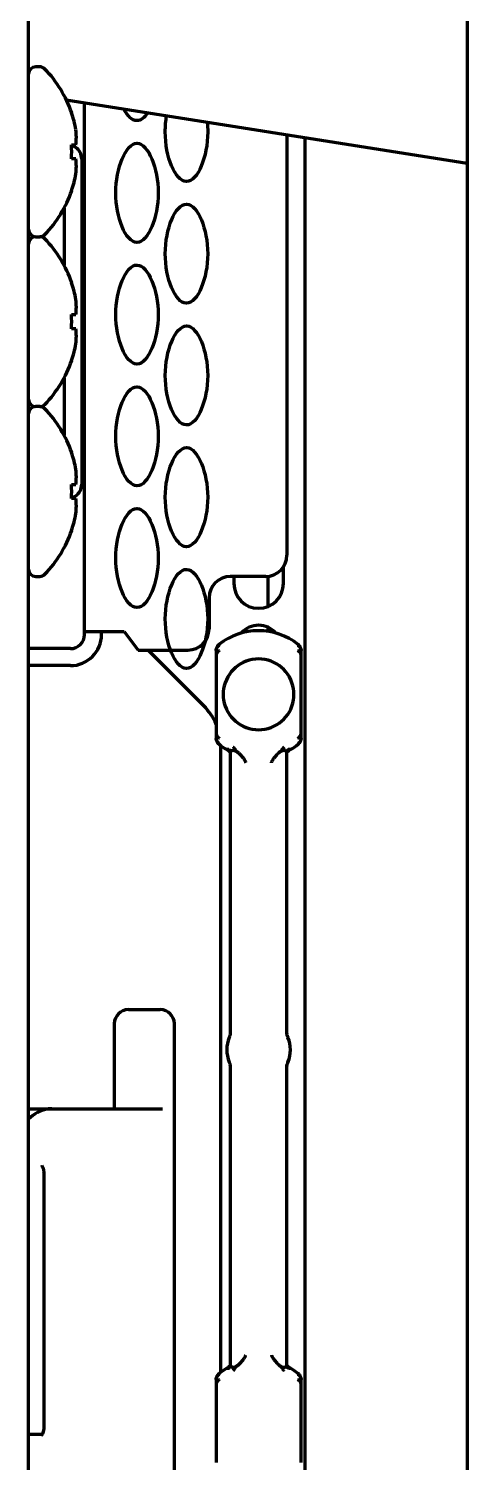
# Model space of a CAD drawing. Header units: inches. Extents: x -3055 to 7244, y 299 to 5591.
# Drawn here: x 925.1 to 956.1, y 2298.1 to 2399.3 of the extents above; entities that cross this region are included whole.
import ezdxf

# ---------------------------------------------------------------- set-up
doc = ezdxf.new("R2010")
doc.units = ezdxf.units.IN

msp = doc.modelspace()

# ---------------------------------------------------------------- linework, layer by layer
at = {"linetype": 'Continuous', "lineweight": 70}
for p, q in [((956.09, 3810.02), (956.09, 2144.82)), ((925.09, 2170.63), (925.09, 3808.63)), ((925.88, 2396.63), (925.59, 2396.63)), ((927.74, 2394.31), (956.09, 2389.82)), ((928.12, 2393.38), (928.13, 2393.38)), ((929.04, 2356.73), (929.04, 2394.11)), ((928.12, 2391.13), (928.43, 2391.13)), ((943.34, 2391.84), (943.34, 2362.13)), ((944.64, 2241.03), (944.64, 2391.64)), ((928.43, 2390.13), (928.12, 2390.13)), ((928.84, 2390.13), (928.84, 2367.13)), ((928.13, 2387.88), (928.12, 2387.88)), ((927.59, 2386.64), (927.59, 2382.61)), ((925.59, 2384.63), (925.88, 2384.63)), ((928.12, 2381.38), (928.13, 2381.38)), ((928.84, 2381.58), (929.04, 2381.58)), ((928.12, 2379.13), (928.43, 2379.13)), ((928.43, 2378.13), (928.12, 2378.13)), ((929.04, 2378.58), (928.84, 2378.58)), ((928.84, 2378.38), (929.04, 2378.38)), ((928.84, 2378.18), (929.04, 2378.18)), ((928.13, 2375.88), (928.12, 2375.88)), ((927.59, 2374.64), (927.59, 2370.61)), ((925.88, 2372.63), (925.59, 2372.63)), ((928.12, 2369.38), (928.13, 2369.38)), ((928.12, 2367.13), (928.43, 2367.13)), ((928.43, 2366.13), (928.12, 2366.13)), ((928.13, 2363.88), (928.12, 2363.88)), ((943.09, 2360.13), (943.09, 2361.3)), ((925.59, 2360.63), (925.88, 2360.63)), ((941.84, 2360.63), (939.34, 2360.63)), ((939.59, 2360.63), (939.59, 2360.13)), ((941.99, 2360.65), (941.99, 2358.52)), ((937.84, 2359.13), (937.84, 2356.93)), ((929.04, 2356.53), (929.04, 2356.73)), ((929.04, 2356.73), (931.24, 2356.73)), ((930.24, 2356.53), (930.24, 2356.73)), ((931.24, 2356.73), (931.84, 2356.73)), ((931.84, 2356.73), (932.84, 2355.43)), ((941.99, 2357.05), (941.99, 2356.77)), ((938.54, 2355.83), (938.59, 2355.77)), ((944.09, 2355.77), (944.14, 2355.83)), ((928.04, 2355.53), (925.09, 2355.53)), ((932.84, 2355.43), (936.34, 2355.43)), ((933.53, 2355.43), (937.47, 2351.48)), ((938.34, 2355.05), (938.34, 2349.55)), ((944.34, 2349.55), (944.34, 2355.05)), ((928.04, 2354.33), (925.09, 2354.33)), ((938.59, 2348.83), (938.54, 2348.78)), ((938.64, 2348.66), (938.64, 2304.4)), ((944.14, 2348.78), (944.09, 2348.83)), ((939.34, 2348.22), (939.34, 2328.28)), ((943.34, 2328.45), (943.34, 2348.22)), ((932.14, 2330.03), (934.39, 2330.03)), ((931.14, 2329.03), (931.14, 2323.03)), ((935.39, 2191.03), (935.39, 2329.03)), ((943.41, 2328.08), (943.42, 2328.07)), ((939.27, 2326.33), (939.27, 2326.33)), ((939.34, 2325.95), (939.34, 2304.88)), ((943.34, 2304.88), (943.34, 2326.13)), ((925.09, 2323.03), (926.73, 2323.03)), ((926.73, 2323.03), (933.42, 2323.03)), ((933.42, 2323.03), (934.56, 2323.03)), ((926.16, 2318.46), (926.16, 2300.53)), ((938.54, 2304.33), (938.59, 2304.27)), ((939.34, 2304.88), (939.39, 2304.83)), ((944.09, 2304.27), (944.14, 2304.33)), ((938.34, 2303.55), (938.34, 2298.05)), ((944.34, 2298.05), (944.34, 2303.55)), ((925.09, 2300.03), (926.06, 2300.03))]:
    msp.add_line(p, q, dxfattribs=at)
for centre, radius, start, end in [((925.59, 2396.13), 0.5, 90, 180), ((925.88, 2396.13), 0.5, 43.7747, 90), ((920.14, 2390.63), 8.45, 18.9925, 43.7747), ((920.14, 2390.63), 8.44, 10.6622, 19.0271), ((920.14, 2390.63), 7.99, 356.4122, 3.5878), ((929.59, 2392.56), 2, 225.918, 234.3147), ((927.84, 2390.13), 1, 0, 54.3147), ((920.14, 2390.63), 8.44, 340.9729, 349.3378), ((920.14, 2390.63), 8.45, 316.2253, 341.0075), ((925.59, 2385.13), 0.5, 180, 270), ((925.59, 2384.13), 0.5, 90, 180), ((925.88, 2385.13), 0.5, 270, 316.2253), ((925.88, 2384.13), 0.5, 43.7747, 90), ((920.14, 2378.63), 8.45, 18.9925, 43.7747), ((920.14, 2378.63), 8.44, 10.6622, 19.0271), ((920.14, 2378.63), 7.99, 356.4122, 3.5878), ((920.14, 2378.63), 8.44, 340.9729, 349.3378), ((920.14, 2378.63), 8.45, 316.2253, 341.0075), ((925.59, 2373.13), 0.5, 180, 270), ((925.59, 2372.13), 0.5, 90, 180), ((925.88, 2373.13), 0.5, 270, 316.2253), ((925.88, 2372.13), 0.5, 43.7747, 90), ((920.14, 2366.63), 8.45, 18.9925, 43.7747), ((920.14, 2366.63), 8.44, 10.6622, 19.0271), ((920.14, 2366.63), 7.99, 356.4122, 3.5878), ((927.84, 2367.13), 1, 305.6853, 0), ((929.59, 2364.69), 2, 125.6853, 134.082), ((920.14, 2366.63), 8.44, 340.9729, 349.3378), ((920.14, 2366.63), 8.45, 316.2253, 341.0075), ((941.84, 2362.13), 1.5, 270, 0), ((925.59, 2361.13), 0.5, 180, 270), ((925.88, 2361.13), 0.5, 270, 316.2253), ((939.34, 2359.13), 1.5, 90, 180), ((941.34, 2360.13), 1.75, 180, 0), ((936.34, 2356.93), 1.5, 270, 0), ((941.34, 2352.3), 4.5, 51.5776, 128.4734), ((941.34, 2355.53), 1.65, 42.0441, 137.9559), ((928.04, 2356.53), 1, 270, 0), ((928.04, 2356.53), 2.2, 270, 0), ((941.34, 2352.3), 2.5, 8.8851, 171.1149), ((941.34, 2352.3), 2.5, 171.1149, 188.8851), ((941.34, 2352.3), 2.5, 351.1149, 8.8851), ((941.34, 2352.3), 2.5, 188.8851, 351.1149), ((934.64, 2348.66), 4, 22.332, 45), ((941.34, 2352.3), 4.5, 231.5767, 240.0016), ((941.34, 2352.3), 4.5, 299.9984, 308.4325), ((932.14, 2329.03), 1, 90, 180), ((934.39, 2329.03), 1, 0, 90), ((941.34, 2327.2), 2.25, 157.2326, 202.7674), ((941.34, 2327.2), 2.25, 337.2326, 22.7674), ((941.34, 2300.8), 4.5, 119.9984, 128.4327), ((941.34, 2300.8), 4.5, 51.5776, 60.0016)]:
    msp.add_arc(centre, radius, start, end, dxfattribs=at)
for centre, major_axis, ratio, start_param, end_param in [((920.14, 2391.66), (-8.32, 0), 0.707107, 3.051363, 3.231822), ((920.14, 2389.6), (8.32, 0), 0.707107, 6.192956, 6.373415), ((920.14, 2379.66), (-8.32, 0), 0.707107, 3.051363, 3.231822), ((920.14, 2377.6), (8.32, 0), 0.707107, 6.192956, 6.373415), ((920.14, 2367.66), (-8.32, 0), 0.707107, 3.051363, 3.231822), ((920.14, 2365.6), (8.32, 0), 0.707107, 6.192956, 6.373415), ((938.85, 2355.43), (-0.312, 0.391), 0.212305, 0.000913, 0.500435), ((943.83, 2349.17), (0.312, -0.391), 0.210527, 6.282797, 6.783546), ((944.33, 2347.12), (1.34, 0.63), 0.999709, 1.654915, 1.870019), ((926.7, 2318.03), (0, -5), 0.615661, 3.249494, 3.692868), ((938.85, 2303.93), (-0.312, 0.391), 0.212305, 6.282869, 6.783619), ((938.35, 2305.98), (1.34, 0.63), 0.999709, 4.796505, 5.011609)]:
    msp.add_ellipse(centre, major_axis=major_axis, ratio=ratio, start_param=start_param, end_param=end_param, dxfattribs=at)
for points in [[(932.73, 2392.83), (932.4, 2392.84), (932.08, 2393.15), (931.82, 2393.65)], [(938.34, 2355.41), (938.34, 2355.29), (938.34, 2355.17), (938.34, 2355.05)], [(944.34, 2355.05), (944.34, 2355.17), (944.34, 2355.29), (944.34, 2355.41)], [(938.34, 2349.55), (938.34, 2349.43), (938.34, 2349.31), (938.34, 2349.19)], [(943.14, 2348.57), (943.06, 2348.48), (942.98, 2348.38), (942.92, 2348.27)], [(944.34, 2349.19), (944.34, 2349.31), (944.34, 2349.43), (944.34, 2349.55)], [(939.23, 2348.41), (939.28, 2348.37), (939.34, 2348.32), (939.39, 2348.28)], [(939.94, 2348.15), (939.93, 2348.16), (939.9, 2348.18), (939.86, 2348.22), (939.81, 2348.25), (939.78, 2348.26), (939.76, 2348.27)], [(939.94, 2348.15), (939.98, 2348.11), (940.06, 2348.03), (940.16, 2347.92), (940.25, 2347.81), (940.31, 2347.72), (940.37, 2347.63), (940.41, 2347.55), (940.43, 2347.5), (940.44, 2347.47)], [(942.24, 2347.47), (942.25, 2347.5), (942.27, 2347.55), (942.32, 2347.63), (942.37, 2347.72), (942.44, 2347.81), (942.52, 2347.92), (942.62, 2348.03), (942.7, 2348.11), (942.74, 2348.15)], [(942.92, 2348.27), (942.9, 2348.26), (942.87, 2348.25), (942.83, 2348.22), (942.78, 2348.18), (942.75, 2348.16), (942.74, 2348.15)], [(943.34, 2348.22), (943.34, 2348.22), (943.34, 2348.22), (943.34, 2348.23), (943.33, 2348.23), (943.32, 2348.24), (943.31, 2348.26), (943.3, 2348.27), (943.3, 2348.27)], [(943.59, 2348.4), (943.5, 2348.35), (943.42, 2348.29), (943.34, 2348.22)], [(926.73, 2323.03), (926.68, 2323.03), (926.6, 2323.02), (926.48, 2323.02), (926.41, 2323), (926.37, 2323)], [(939.94, 2304.96), (939.98, 2305), (940.06, 2305.08), (940.16, 2305.19), (940.25, 2305.29), (940.31, 2305.39), (940.37, 2305.48), (940.41, 2305.56), (940.43, 2305.61), (940.44, 2305.63)], [(942.24, 2305.63), (942.25, 2305.61), (942.27, 2305.56), (942.32, 2305.48), (942.37, 2305.39), (942.44, 2305.29), (942.52, 2305.19), (942.62, 2305.08), (942.7, 2305), (942.74, 2304.96)], [(939.09, 2304.7), (939.18, 2304.75), (939.26, 2304.81), (939.34, 2304.88)], [(939.55, 2304.54), (939.63, 2304.62), (939.7, 2304.72), (939.76, 2304.83)], [(939.76, 2304.83), (939.78, 2304.84), (939.81, 2304.86), (939.86, 2304.89), (939.9, 2304.92), (939.93, 2304.95), (939.94, 2304.96)], [(942.74, 2304.96), (942.75, 2304.95), (942.78, 2304.92), (942.83, 2304.89), (942.87, 2304.86), (942.9, 2304.84), (942.92, 2304.83)], [(943.3, 2304.83), (943.3, 2304.84), (943.31, 2304.85), (943.32, 2304.86), (943.33, 2304.87), (943.34, 2304.88), (943.34, 2304.88), (943.34, 2304.88), (943.34, 2304.88)], [(943.46, 2304.7), (943.4, 2304.74), (943.35, 2304.78), (943.3, 2304.83)], [(938.34, 2303.91), (938.34, 2303.79), (938.34, 2303.67), (938.34, 2303.55)], [(944.34, 2303.55), (944.34, 2303.67), (944.34, 2303.79), (944.34, 2303.91)]]:
    msp.add_open_spline(points, degree=3, dxfattribs=at)
for points, knots in [([(933.51, 2393.38), (933.28, 2393.04), (933.01, 2392.83), (932.74, 2392.83), (932.73, 2392.83), (932.73, 2392.83)], [0, 0, 0, 0, 0.981054, 0.981054, 1, 1, 1, 1]), ([(936.23, 2388.53), (935.45, 2388.55), (934.58, 2390.68), (934.78, 2392.82), (934.84, 2393.19)], [0, 0, 0, 0, 0.815019, 1, 1, 1, 1]), ([(937.7, 2392.76), (937.73, 2392.52), (937.84, 2390.52), (937.03, 2388.53), (936.24, 2388.53), (936.23, 2388.53), (936.23, 2388.53)], [0, 0, 0, 0, 0.12292, 0.99417, 0.99417, 1, 1, 1, 1]), ([(932.73, 2384.23), (931.95, 2384.25), (930.53, 2387.74), (931.96, 2391.23), (932.75, 2391.23), (932.75, 2391.23), (932.76, 2391.23)], [0, 0, 0, 0, 0.496652, 0.996654, 0.996654, 1, 1, 1, 1]), ([(932.76, 2391.23), (933.54, 2391.2), (934.95, 2387.72), (933.53, 2384.23), (932.74, 2384.23), (932.73, 2384.23), (932.73, 2384.23)], [0, 0, 0, 0, 0.496652, 0.996654, 0.996654, 1, 1, 1, 1]), ([(936.23, 2379.93), (935.45, 2379.95), (934.03, 2383.44), (935.46, 2386.93), (936.25, 2386.93), (936.25, 2386.93), (936.26, 2386.93)], [0, 0, 0, 0, 0.496652, 0.996654, 0.996654, 1, 1, 1, 1]), ([(936.26, 2386.93), (937.04, 2386.9), (938.45, 2383.42), (937.03, 2379.93), (936.24, 2379.93), (936.23, 2379.93), (936.23, 2379.93)], [0, 0, 0, 0, 0.496652, 0.996654, 0.996654, 1, 1, 1, 1]), ([(932.73, 2375.63), (931.95, 2375.65), (930.53, 2379.14), (931.96, 2382.63), (932.75, 2382.63), (932.75, 2382.63), (932.76, 2382.63)], [0, 0, 0, 0, 0.496652, 0.996654, 0.996654, 1, 1, 1, 1]), ([(932.76, 2382.63), (933.54, 2382.6), (934.95, 2379.12), (933.53, 2375.63), (932.74, 2375.63), (932.73, 2375.63), (932.73, 2375.63)], [0, 0, 0, 0, 0.496652, 0.996654, 0.996654, 1, 1, 1, 1]), ([(936.23, 2371.33), (935.45, 2371.35), (934.03, 2374.84), (935.46, 2378.33), (936.25, 2378.33), (936.25, 2378.33), (936.26, 2378.33)], [0, 0, 0, 0, 0.496652, 0.996654, 0.996654, 1, 1, 1, 1]), ([(936.26, 2378.33), (937.04, 2378.3), (938.45, 2374.82), (937.03, 2371.33), (936.24, 2371.33), (936.23, 2371.33), (936.23, 2371.33)], [0, 0, 0, 0, 0.496652, 0.996654, 0.996654, 1, 1, 1, 1]), ([(932.73, 2367.03), (931.95, 2367.05), (930.53, 2370.54), (931.96, 2374.03), (932.75, 2374.03), (932.75, 2374.03), (932.76, 2374.03)], [0, 0, 0, 0, 0.496652, 0.996654, 0.996654, 1, 1, 1, 1]), ([(932.76, 2374.03), (933.54, 2374), (934.95, 2370.52), (933.53, 2367.03), (932.74, 2367.03), (932.73, 2367.03), (932.73, 2367.03)], [0, 0, 0, 0, 0.496652, 0.996654, 0.996654, 1, 1, 1, 1]), ([(936.23, 2362.73), (935.45, 2362.75), (934.03, 2366.24), (935.46, 2369.73), (936.25, 2369.73), (936.25, 2369.73), (936.26, 2369.73)], [0, 0, 0, 0, 0.496652, 0.996654, 0.996654, 1, 1, 1, 1]), ([(936.26, 2369.73), (937.04, 2369.7), (938.45, 2366.22), (937.03, 2362.73), (936.24, 2362.73), (936.23, 2362.73), (936.23, 2362.73)], [0, 0, 0, 0, 0.496652, 0.996654, 0.996654, 1, 1, 1, 1]), ([(932.73, 2358.43), (931.95, 2358.45), (930.53, 2361.94), (931.96, 2365.43), (932.75, 2365.43), (932.75, 2365.43), (932.76, 2365.43)], [0, 0, 0, 0, 0.496652, 0.996654, 0.996654, 1, 1, 1, 1]), ([(932.76, 2365.43), (933.54, 2365.4), (934.95, 2361.92), (933.53, 2358.43), (932.74, 2358.43), (932.73, 2358.43), (932.73, 2358.43)], [0, 0, 0, 0, 0.496652, 0.996654, 0.996654, 1, 1, 1, 1]), ([(936.23, 2354.13), (935.45, 2354.15), (934.03, 2357.64), (935.46, 2361.13), (936.25, 2361.13), (936.25, 2361.13), (936.26, 2361.13)], [0, 0, 0, 0, 0.496652, 0.996654, 0.996654, 1, 1, 1, 1]), ([(936.26, 2361.13), (937.04, 2361.1), (938.45, 2357.62), (937.03, 2354.13), (936.24, 2354.13), (936.23, 2354.13), (936.23, 2354.13)], [0, 0, 0, 0, 0.496652, 0.996654, 0.996654, 1, 1, 1, 1]), ([(938.54, 2355.83), (938.54, 2355.82), (938.53, 2355.82), (938.52, 2355.81), (938.51, 2355.8), (938.5, 2355.79), (938.5, 2355.78), (938.49, 2355.78), (938.48, 2355.77), (938.47, 2355.76), (938.46, 2355.75), (938.45, 2355.74), (938.44, 2355.72), (938.44, 2355.71), (938.43, 2355.7), (938.42, 2355.69), (938.41, 2355.68), (938.41, 2355.67), (938.4, 2355.65), (938.39, 2355.64), (938.39, 2355.63), (938.39, 2355.63), (938.38, 2355.62), (938.38, 2355.61), (938.37, 2355.59), (938.37, 2355.58), (938.37, 2355.57), (938.36, 2355.55), (938.36, 2355.54), (938.35, 2355.52), (938.35, 2355.5), (938.35, 2355.48), (938.34, 2355.46), (938.34, 2355.43), (938.34, 2355.42), (938.34, 2355.41)], [0, 0, 0, 0, 0.025024, 0.050378, 0.076062, 0.102079, 0.128429, 0.155115, 0.182136, 0.209495, 0.237192, 0.265228, 0.293604, 0.32232, 0.351377, 0.380775, 0.410515, 0.440597, 0.47102, 0.501786, 0.516805, 0.534413, 0.554612, 0.577405, 0.602796, 0.630788, 0.661384, 0.694587, 0.730398, 0.768819, 0.809849, 0.853486, 0.899727, 0.948568, 1, 1, 1, 1]), ([(938.34, 2355.41), (938.34, 2355.41), (938.34, 2355.42), (938.34, 2355.43), (938.34, 2355.44), (938.34, 2355.45), (938.34, 2355.46), (938.35, 2355.46), (938.35, 2355.47), (938.35, 2355.48), (938.35, 2355.49), (938.35, 2355.5), (938.35, 2355.5), (938.36, 2355.51), (938.36, 2355.52), (938.36, 2355.53), (938.36, 2355.53), (938.37, 2355.54), (938.37, 2355.55), (938.37, 2355.55), (938.37, 2355.56), (938.38, 2355.56), (938.38, 2355.57), (938.38, 2355.58), (938.38, 2355.58), (938.39, 2355.59), (938.39, 2355.59), (938.4, 2355.6), (938.4, 2355.61), (938.42, 2355.63), (938.43, 2355.65), (938.44, 2355.67), (938.46, 2355.68), (938.47, 2355.7), (938.49, 2355.71), (938.51, 2355.72), (938.52, 2355.74), (938.54, 2355.74), (938.54, 2355.75)], [0, 0, 0, 0, 0.024704, 0.048963, 0.072775, 0.09614, 0.119057, 0.141526, 0.163546, 0.185118, 0.206241, 0.226915, 0.24714, 0.266916, 0.286243, 0.305121, 0.323551, 0.341532, 0.359066, 0.376152, 0.392791, 0.408984, 0.42473, 0.440031, 0.454887, 0.469298, 0.483265, 0.496789, 0.550956, 0.604254, 0.656687, 0.708259, 0.758975, 0.808843, 0.857869, 0.906064, 0.953438, 1, 1, 1, 1]), ([(944.34, 2355.41), (944.34, 2355.41), (944.34, 2355.42), (944.34, 2355.43), (944.34, 2355.44), (944.34, 2355.45), (944.34, 2355.46), (944.34, 2355.47), (944.34, 2355.48), (944.33, 2355.49), (944.33, 2355.5), (944.33, 2355.51), (944.33, 2355.52), (944.33, 2355.52), (944.33, 2355.53), (944.32, 2355.54), (944.32, 2355.55), (944.32, 2355.56), (944.32, 2355.56), (944.32, 2355.57), (944.31, 2355.57), (944.31, 2355.58), (944.31, 2355.59), (944.31, 2355.59), (944.31, 2355.6), (944.3, 2355.6), (944.3, 2355.61), (944.3, 2355.61), (944.3, 2355.62), (944.3, 2355.62), (944.29, 2355.63), (944.29, 2355.63), (944.29, 2355.63), (944.29, 2355.64), (944.29, 2355.65), (944.28, 2355.66), (944.26, 2355.69), (944.25, 2355.71), (944.24, 2355.73), (944.22, 2355.75), (944.21, 2355.76), (944.19, 2355.78), (944.17, 2355.8), (944.16, 2355.81), (944.14, 2355.82), (944.14, 2355.83)], [0, 0, 0, 0, 0.022864, 0.045241, 0.067131, 0.088533, 0.109447, 0.129871, 0.149806, 0.169251, 0.188206, 0.20667, 0.224644, 0.242128, 0.25912, 0.275622, 0.291634, 0.307154, 0.322185, 0.336725, 0.350775, 0.364335, 0.377406, 0.389987, 0.402079, 0.413682, 0.424797, 0.435423, 0.445562, 0.455213, 0.464376, 0.473053, 0.481243, 0.488947, 0.496164, 0.551428, 0.605599, 0.65868, 0.71067, 0.761575, 0.811398, 0.860144, 0.907821, 0.954437, 1, 1, 1, 1]), ([(944.14, 2355.75), (944.14, 2355.74), (944.15, 2355.74), (944.16, 2355.73), (944.17, 2355.73), (944.18, 2355.72), (944.18, 2355.71), (944.19, 2355.71), (944.2, 2355.7), (944.21, 2355.69), (944.22, 2355.68), (944.23, 2355.68), (944.23, 2355.67), (944.24, 2355.66), (944.25, 2355.65), (944.26, 2355.64), (944.26, 2355.63), (944.27, 2355.62), (944.28, 2355.62), (944.28, 2355.61), (944.29, 2355.6), (944.29, 2355.59), (944.3, 2355.58), (944.31, 2355.56), (944.31, 2355.55), (944.32, 2355.54), (944.32, 2355.53), (944.33, 2355.51), (944.33, 2355.5), (944.33, 2355.48), (944.34, 2355.46), (944.34, 2355.45), (944.34, 2355.43), (944.34, 2355.42), (944.34, 2355.41)], [0, 0, 0, 0, 0.024357, 0.048944, 0.073762, 0.098813, 0.124098, 0.149618, 0.175376, 0.201372, 0.227608, 0.254084, 0.280802, 0.307763, 0.334967, 0.362416, 0.390109, 0.418048, 0.446233, 0.474664, 0.503341, 0.530295, 0.559113, 0.589798, 0.622356, 0.65679, 0.693104, 0.731299, 0.771378, 0.813341, 0.857187, 0.902915, 0.950521, 1, 1, 1, 1]), ([(938.57, 2355.38), (938.56, 2355.38), (938.56, 2355.38), (938.55, 2355.37), (938.54, 2355.37), (938.53, 2355.36), (938.52, 2355.36), (938.51, 2355.35), (938.5, 2355.34), (938.49, 2355.34), (938.48, 2355.33), (938.47, 2355.32), (938.47, 2355.32), (938.46, 2355.31), (938.45, 2355.3), (938.44, 2355.29), (938.43, 2355.28), (938.43, 2355.27), (938.42, 2355.27), (938.41, 2355.26), (938.41, 2355.25), (938.4, 2355.24), (938.39, 2355.23), (938.39, 2355.22), (938.38, 2355.21), (938.38, 2355.2), (938.37, 2355.19), (938.37, 2355.18), (938.36, 2355.16), (938.36, 2355.15), (938.35, 2355.13), (938.35, 2355.12), (938.34, 2355.1), (938.34, 2355.09), (938.34, 2355.07), (938.34, 2355.06), (938.34, 2355.05)], [0, 0, 0, 0, 0.023097, 0.046395, 0.069897, 0.093606, 0.117525, 0.141658, 0.166006, 0.190572, 0.215358, 0.240367, 0.265601, 0.291062, 0.316751, 0.34267, 0.36882, 0.395203, 0.421819, 0.44867, 0.475757, 0.503078, 0.528611, 0.555657, 0.584223, 0.614317, 0.645944, 0.679109, 0.713816, 0.750069, 0.787867, 0.827213, 0.868103, 0.910536, 0.954504, 1, 1, 1, 1]), ([(944.34, 2355.05), (944.34, 2355.06), (944.34, 2355.06), (944.34, 2355.07), (944.34, 2355.08), (944.34, 2355.09), (944.34, 2355.09), (944.34, 2355.1), (944.34, 2355.11), (944.33, 2355.12), (944.33, 2355.12), (944.33, 2355.13), (944.33, 2355.14), (944.33, 2355.15), (944.32, 2355.15), (944.32, 2355.16), (944.32, 2355.17), (944.32, 2355.17), (944.32, 2355.18), (944.31, 2355.18), (944.31, 2355.19), (944.31, 2355.2), (944.3, 2355.2), (944.3, 2355.21), (944.3, 2355.21), (944.3, 2355.22), (944.29, 2355.22), (944.29, 2355.23), (944.29, 2355.23), (944.28, 2355.23), (944.28, 2355.24), (944.27, 2355.26), (944.26, 2355.27), (944.24, 2355.29), (944.23, 2355.3), (944.21, 2355.32), (944.2, 2355.33), (944.18, 2355.34), (944.17, 2355.35), (944.15, 2355.36), (944.13, 2355.38), (944.12, 2355.38), (944.12, 2355.38)], [0, 0, 0, 0, 0.022174, 0.043992, 0.065454, 0.086559, 0.107306, 0.127693, 0.147722, 0.16739, 0.186699, 0.205647, 0.224234, 0.24246, 0.260326, 0.277831, 0.294975, 0.31176, 0.328185, 0.34425, 0.359956, 0.375304, 0.390294, 0.404926, 0.419202, 0.433122, 0.446686, 0.459896, 0.472753, 0.485256, 0.497408, 0.546852, 0.595521, 0.643419, 0.690553, 0.736931, 0.782562, 0.827459, 0.871636, 0.915107, 0.957889, 1, 1, 1, 1]), ([(938.34, 2349.55), (938.34, 2349.55), (938.34, 2349.54), (938.34, 2349.53), (938.34, 2349.53), (938.34, 2349.52), (938.34, 2349.51), (938.34, 2349.5), (938.35, 2349.49), (938.35, 2349.49), (938.35, 2349.48), (938.35, 2349.47), (938.35, 2349.47), (938.36, 2349.46), (938.36, 2349.45), (938.36, 2349.45), (938.36, 2349.44), (938.36, 2349.43), (938.37, 2349.43), (938.37, 2349.42), (938.37, 2349.41), (938.37, 2349.41), (938.38, 2349.4), (938.38, 2349.4), (938.38, 2349.39), (938.39, 2349.39), (938.39, 2349.38), (938.39, 2349.38), (938.39, 2349.37), (938.4, 2349.37), (938.4, 2349.36), (938.41, 2349.35), (938.42, 2349.33), (938.44, 2349.32), (938.45, 2349.3), (938.47, 2349.29), (938.48, 2349.27), (938.5, 2349.26), (938.51, 2349.25), (938.53, 2349.24), (938.55, 2349.23), (938.56, 2349.22), (938.57, 2349.22)], [0, 0, 0, 0, 0.022145, 0.043936, 0.06537, 0.086448, 0.107169, 0.12753, 0.147533, 0.167177, 0.186461, 0.205385, 0.223948, 0.242152, 0.259995, 0.277478, 0.294602, 0.311365, 0.327769, 0.343815, 0.359501, 0.37483, 0.389801, 0.404416, 0.418674, 0.432577, 0.446125, 0.459319, 0.47216, 0.484648, 0.496785, 0.546297, 0.595032, 0.642993, 0.690188, 0.736624, 0.782312, 0.827263, 0.871492, 0.915013, 0.957843, 1, 1, 1, 1]), ([(938.54, 2348.86), (938.54, 2348.86), (938.53, 2348.86), (938.52, 2348.87), (938.51, 2348.88), (938.51, 2348.88), (938.5, 2348.89), (938.49, 2348.9), (938.48, 2348.9), (938.47, 2348.91), (938.46, 2348.92), (938.46, 2348.93), (938.45, 2348.94), (938.44, 2348.94), (938.43, 2348.95), (938.43, 2348.96), (938.42, 2348.97), (938.41, 2348.98), (938.41, 2348.99), (938.4, 2349), (938.39, 2349.01), (938.39, 2349.02), (938.38, 2349.03), (938.38, 2349.04), (938.37, 2349.05), (938.37, 2349.06), (938.36, 2349.08), (938.36, 2349.09), (938.35, 2349.11), (938.35, 2349.12), (938.35, 2349.14), (938.34, 2349.16), (938.34, 2349.18), (938.34, 2349.19), (938.34, 2349.19)], [0, 0, 0, 0, 0.024355, 0.04894, 0.073756, 0.098805, 0.124087, 0.149606, 0.175361, 0.201355, 0.227588, 0.254061, 0.280776, 0.307734, 0.334935, 0.36238, 0.39007, 0.418005, 0.446186, 0.474613, 0.503287, 0.530252, 0.559079, 0.589773, 0.622339, 0.65678, 0.693098, 0.731298, 0.77138, 0.813344, 0.857191, 0.902919, 0.950523, 1, 1, 1, 1]), ([(938.34, 2349.19), (938.34, 2349.19), (938.34, 2349.18), (938.34, 2349.17), (938.34, 2349.16), (938.34, 2349.15), (938.34, 2349.14), (938.34, 2349.13), (938.35, 2349.12), (938.35, 2349.11), (938.35, 2349.1), (938.35, 2349.1), (938.35, 2349.09), (938.35, 2349.08), (938.36, 2349.07), (938.36, 2349.06), (938.36, 2349.06), (938.36, 2349.05), (938.36, 2349.04), (938.37, 2349.04), (938.37, 2349.03), (938.37, 2349.02), (938.37, 2349.02), (938.37, 2349.01), (938.38, 2349.01), (938.38, 2349), (938.38, 2349), (938.38, 2348.99), (938.38, 2348.99), (938.39, 2348.98), (938.39, 2348.98), (938.39, 2348.97), (938.39, 2348.97), (938.39, 2348.97), (938.4, 2348.96), (938.41, 2348.94), (938.42, 2348.92), (938.43, 2348.9), (938.45, 2348.88), (938.46, 2348.86), (938.48, 2348.84), (938.49, 2348.82), (938.51, 2348.81), (938.53, 2348.79), (938.54, 2348.78), (938.54, 2348.78)], [0, 0, 0, 0, 0.022871, 0.045255, 0.067151, 0.088558, 0.109477, 0.129906, 0.149846, 0.169295, 0.188253, 0.206721, 0.224697, 0.242183, 0.259177, 0.27568, 0.291693, 0.307214, 0.322245, 0.336784, 0.350834, 0.364392, 0.377461, 0.39004, 0.40213, 0.41373, 0.424842, 0.435464, 0.445599, 0.455245, 0.464404, 0.473075, 0.481259, 0.488956, 0.496167, 0.551431, 0.605603, 0.658683, 0.710673, 0.761578, 0.8114, 0.860146, 0.907823, 0.954438, 1, 1, 1, 1]), ([(944.12, 2349.22), (944.12, 2349.22), (944.13, 2349.22), (944.14, 2349.23), (944.14, 2349.24), (944.15, 2349.24), (944.16, 2349.25), (944.17, 2349.25), (944.18, 2349.26), (944.19, 2349.27), (944.2, 2349.27), (944.21, 2349.28), (944.22, 2349.29), (944.22, 2349.3), (944.23, 2349.3), (944.24, 2349.31), (944.25, 2349.32), (944.25, 2349.33), (944.26, 2349.34), (944.27, 2349.35), (944.28, 2349.36), (944.28, 2349.36), (944.29, 2349.37), (944.29, 2349.38), (944.3, 2349.39), (944.31, 2349.4), (944.31, 2349.42), (944.32, 2349.43), (944.32, 2349.44), (944.33, 2349.46), (944.33, 2349.47), (944.33, 2349.48), (944.34, 2349.5), (944.34, 2349.52), (944.34, 2349.53), (944.34, 2349.55), (944.34, 2349.55)], [0, 0, 0, 0, 0.023051, 0.046302, 0.069757, 0.093418, 0.117289, 0.141371, 0.165669, 0.190184, 0.214918, 0.239874, 0.265054, 0.29046, 0.316093, 0.341956, 0.368049, 0.394373, 0.420931, 0.447722, 0.474747, 0.502007, 0.52759, 0.55469, 0.583315, 0.61347, 0.645164, 0.678399, 0.71318, 0.749511, 0.787392, 0.826825, 0.867806, 0.910333, 0.954401, 1, 1, 1, 1]), ([(944.34, 2349.19), (944.34, 2349.19), (944.34, 2349.18), (944.34, 2349.17), (944.34, 2349.17), (944.34, 2349.16), (944.34, 2349.15), (944.34, 2349.14), (944.33, 2349.13), (944.33, 2349.12), (944.33, 2349.11), (944.33, 2349.11), (944.33, 2349.1), (944.33, 2349.09), (944.32, 2349.08), (944.32, 2349.08), (944.32, 2349.07), (944.32, 2349.06), (944.31, 2349.06), (944.31, 2349.05), (944.31, 2349.04), (944.31, 2349.04), (944.3, 2349.03), (944.3, 2349.03), (944.3, 2349.02), (944.29, 2349.02), (944.29, 2349.01), (944.29, 2349), (944.28, 2348.99), (944.26, 2348.97), (944.25, 2348.95), (944.24, 2348.94), (944.22, 2348.92), (944.21, 2348.91), (944.19, 2348.89), (944.17, 2348.88), (944.16, 2348.87), (944.15, 2348.86), (944.14, 2348.86)], [0, 0, 0, 0, 0.024973, 0.049479, 0.073516, 0.097084, 0.120183, 0.142811, 0.16497, 0.186657, 0.207874, 0.228619, 0.248894, 0.268697, 0.28803, 0.306892, 0.325284, 0.343205, 0.360656, 0.377639, 0.394152, 0.410196, 0.425772, 0.440881, 0.455523, 0.469698, 0.483407, 0.496651, 0.550923, 0.604307, 0.656806, 0.708423, 0.759165, 0.809037, 0.858048, 0.906205, 0.953519, 1, 1, 1, 1]), ([(944.14, 2348.78), (944.14, 2348.78), (944.15, 2348.79), (944.16, 2348.79), (944.17, 2348.8), (944.18, 2348.81), (944.19, 2348.82), (944.19, 2348.83), (944.2, 2348.84), (944.21, 2348.85), (944.22, 2348.86), (944.23, 2348.87), (944.24, 2348.88), (944.25, 2348.89), (944.25, 2348.9), (944.26, 2348.91), (944.27, 2348.93), (944.27, 2348.94), (944.28, 2348.95), (944.29, 2348.96), (944.29, 2348.97), (944.3, 2348.98), (944.3, 2348.99), (944.3, 2349), (944.31, 2349.01), (944.31, 2349.02), (944.32, 2349.04), (944.32, 2349.05), (944.33, 2349.07), (944.33, 2349.09), (944.33, 2349.11), (944.34, 2349.13), (944.34, 2349.15), (944.34, 2349.17), (944.34, 2349.19), (944.34, 2349.19)], [0, 0, 0, 0, 0.025171, 0.050666, 0.076486, 0.102633, 0.129109, 0.155914, 0.18305, 0.210518, 0.238318, 0.266453, 0.294923, 0.323728, 0.352869, 0.382347, 0.412161, 0.442313, 0.472802, 0.503628, 0.520183, 0.539089, 0.56035, 0.583969, 0.609949, 0.638294, 0.669006, 0.702086, 0.737538, 0.775362, 0.815557, 0.858122, 0.903055, 0.950349, 1, 1, 1, 1]), ([(939.23, 2348.41), (939.21, 2348.41), (939.19, 2348.41), (939.17, 2348.41), (939.15, 2348.41), (939.13, 2348.4), (939.12, 2348.4), (939.11, 2348.4), (939.1, 2348.4), (939.09, 2348.4), (939.09, 2348.4), (939.09, 2348.4)], [0, 0, 0, 0, 0.111111, 0.222222, 0.333333, 0.444444, 0.555555, 0.666666, 0.777777, 0.888888, 1, 1, 1, 1]), ([(939.09, 2348.4), (939.09, 2348.4), (939.09, 2348.4), (939.09, 2348.4), (939.09, 2348.4)], [0, 0, 0, 0, 0.799482, 1, 1, 1, 1]), ([(939.39, 2348.27), (939.38, 2348.27), (939.37, 2348.26), (939.36, 2348.24), (939.35, 2348.23), (939.35, 2348.23), (939.34, 2348.22), (939.34, 2348.22), (939.34, 2348.22)], [0, 0, 0, 0, 0.166664, 0.333327, 0.499991, 0.666654, 0.833318, 1, 1, 1, 1]), ([(939.76, 2348.27), (939.72, 2348.29), (939.68, 2348.31), (939.64, 2348.32), (939.63, 2348.33), (939.61, 2348.33), (939.6, 2348.33), (939.57, 2348.34), (939.55, 2348.34), (939.53, 2348.34), (939.52, 2348.34), (939.5, 2348.33), (939.5, 2348.33), (939.47, 2348.33), (939.46, 2348.32), (939.44, 2348.32), (939.43, 2348.31), (939.42, 2348.31), (939.41, 2348.3), (939.39, 2348.28), (939.39, 2348.28)], [0, 0, 0, 0, 0.25, 0.25, 0.3125, 0.3125, 0.375, 0.375, 0.5, 0.5, 0.5625, 0.5625, 0.625, 0.625, 0.75, 0.75, 0.8125, 0.8125, 0.875, 1, 1, 1, 1]), ([(943.3, 2348.28), (943.28, 2348.29), (943.26, 2348.31), (943.23, 2348.32), (943.22, 2348.32), (943.21, 2348.33), (943.2, 2348.33), (943.18, 2348.34), (943.16, 2348.34), (943.14, 2348.34), (943.13, 2348.34), (943.11, 2348.34), (943.1, 2348.34), (943.07, 2348.33), (943.06, 2348.33), (943.03, 2348.32), (943.02, 2348.32), (943, 2348.31), (942.99, 2348.31), (942.96, 2348.29), (942.94, 2348.28), (942.92, 2348.27)], [0, 0, 0, 0, 0.25, 0.25, 0.3125, 0.3125, 0.375, 0.375, 0.5, 0.5, 0.5625, 0.5625, 0.625, 0.625, 0.75, 0.75, 0.8125, 0.8125, 0.875, 0.875, 1, 1, 1, 1]), ([(943.59, 2348.4), (943.59, 2348.4), (943.59, 2348.4), (943.59, 2348.4), (943.59, 2348.4), (943.59, 2348.4), (943.58, 2348.4), (943.58, 2348.4), (943.56, 2348.4), (943.55, 2348.4), (943.53, 2348.41), (943.5, 2348.41), (943.47, 2348.41), (943.46, 2348.41)], [0, 0, 0, 0, 0.000002, 0.000002, 0.000002, 0.125002, 0.250001, 0.375001, 0.500001, 0.625001, 0.75, 0.875, 1, 1, 1, 1]), ([(939.34, 2328.45), (939.34, 2328.42), (939.34, 2328.34), (939.32, 2328.24), (939.29, 2328.15), (939.28, 2328.1), (939.27, 2328.08), (939.27, 2328.07), (939.26, 2328.07), (939.26, 2328.07), (939.26, 2328.07), (939.26, 2328.07), (939.26, 2328.07), (939.27, 2328.07), (939.27, 2328.07)], [0, 0, 0, 0, 0.194649, 0.470857, 0.661147, 0.766771, 0.796187, 0.803844, 0.809152, 0.815288, 0.825535, 0.848758, 0.924174, 1, 1, 1, 1]), ([(943.41, 2328.08), (943.41, 2328.08), (943.4, 2328.1), (943.37, 2328.21), (943.34, 2328.34), (943.34, 2328.44), (943.35, 2328.45)], [0, 0, 0, 0, 0.009262, 0.246774, 0.884162, 1, 1, 1, 1]), ([(939.27, 2326.33), (939.27, 2326.33), (939.28, 2326.3), (939.32, 2326.17), (939.34, 2326.05), (939.34, 2325.95)], [0, 0, 0, 0, 0.009299, 0.261296, 1, 1, 1, 1]), ([(943.34, 2325.95), (943.34, 2325.98), (943.34, 2326.06), (943.36, 2326.17), (943.39, 2326.26), (943.41, 2326.31), (943.41, 2326.33), (943.42, 2326.33), (943.42, 2326.33), (943.42, 2326.34), (943.42, 2326.34), (943.42, 2326.34), (943.42, 2326.34), (943.42, 2326.33), (943.42, 2326.33)], [0, 0, 0, 0, 0.192641, 0.46939, 0.660242, 0.766372, 0.796104, 0.80381, 0.809134, 0.815266, 0.825483, 0.848577, 0.923342, 1, 1, 1, 1]), ([(926.01, 2319.03), (926.01, 2319.03), (926.02, 2319.01), (926.07, 2318.94), (926.12, 2318.8), (926.15, 2318.63), (926.16, 2318.51), (926.16, 2318.46)], [0, 0, 0, 0, 0.170961, 0.388735, 0.597442, 0.819644, 1, 1, 1, 1]), ([(938.54, 2304.33), (938.54, 2304.32), (938.53, 2304.32), (938.52, 2304.31), (938.51, 2304.3), (938.51, 2304.29), (938.5, 2304.29), (938.49, 2304.28), (938.48, 2304.27), (938.47, 2304.26), (938.46, 2304.25), (938.45, 2304.24), (938.44, 2304.23), (938.44, 2304.21), (938.43, 2304.2), (938.42, 2304.19), (938.41, 2304.18), (938.41, 2304.17), (938.4, 2304.15), (938.39, 2304.14), (938.39, 2304.13), (938.39, 2304.13), (938.38, 2304.12), (938.38, 2304.11), (938.37, 2304.09), (938.37, 2304.08), (938.37, 2304.07), (938.36, 2304.05), (938.36, 2304.04), (938.35, 2304.02), (938.35, 2304), (938.35, 2303.98), (938.34, 2303.96), (938.34, 2303.93), (938.34, 2303.92), (938.34, 2303.91)], [0, 0, 0, 0, 0.025091, 0.050515, 0.076274, 0.10237, 0.128803, 0.155576, 0.182689, 0.210144, 0.23794, 0.266081, 0.294565, 0.323394, 0.352569, 0.382089, 0.411955, 0.442168, 0.472727, 0.503631, 0.518597, 0.53614, 0.556265, 0.578974, 0.604272, 0.632161, 0.662644, 0.695723, 0.731402, 0.76968, 0.810557, 0.854032, 0.900101, 0.948759, 1, 1, 1, 1]), ([(938.34, 2303.91), (938.34, 2303.91), (938.34, 2303.92), (938.34, 2303.93), (938.34, 2303.94), (938.34, 2303.95), (938.34, 2303.96), (938.35, 2303.96), (938.35, 2303.97), (938.35, 2303.98), (938.35, 2303.99), (938.35, 2304), (938.35, 2304), (938.36, 2304.01), (938.36, 2304.02), (938.36, 2304.03), (938.36, 2304.03), (938.37, 2304.04), (938.37, 2304.05), (938.37, 2304.05), (938.37, 2304.06), (938.38, 2304.06), (938.38, 2304.07), (938.38, 2304.08), (938.38, 2304.08), (938.39, 2304.09), (938.39, 2304.09), (938.4, 2304.1), (938.4, 2304.11), (938.42, 2304.13), (938.43, 2304.15), (938.44, 2304.17), (938.46, 2304.18), (938.47, 2304.2), (938.49, 2304.21), (938.51, 2304.22), (938.52, 2304.24), (938.54, 2304.24), (938.54, 2304.25)], [0, 0, 0, 0, 0.024705, 0.048964, 0.072776, 0.096141, 0.119058, 0.141528, 0.163548, 0.18512, 0.206243, 0.226917, 0.247142, 0.266918, 0.286245, 0.305124, 0.323553, 0.341535, 0.359068, 0.376155, 0.392794, 0.408986, 0.424732, 0.440033, 0.454888, 0.469299, 0.483266, 0.49679, 0.550956, 0.604255, 0.656687, 0.708259, 0.758975, 0.808843, 0.85787, 0.906065, 0.953438, 1, 1, 1, 1]), ([(939.09, 2304.7), (939.09, 2304.7), (939.09, 2304.7), (939.09, 2304.7), (939.09, 2304.7), (939.09, 2304.7), (939.1, 2304.7), (939.11, 2304.7), (939.12, 2304.7), (939.13, 2304.7), (939.16, 2304.7), (939.19, 2304.7), (939.21, 2304.7), (939.23, 2304.7), (939.23, 2304.7), (939.23, 2304.7)], [0, 0, 0, 0, 0.000001, 0.000001, 0.000001, 0.125, 0.25, 0.375, 0.5, 0.625, 0.749999, 0.874999, 0.999999, 0.999999, 1, 1, 1, 1]), ([(939.39, 2304.83), (939.4, 2304.81), (939.42, 2304.8), (939.45, 2304.78), (939.46, 2304.78), (939.47, 2304.78), (939.48, 2304.77), (939.5, 2304.77), (939.52, 2304.77), (939.54, 2304.77), (939.55, 2304.77), (939.57, 2304.77), (939.58, 2304.77), (939.61, 2304.77), (939.63, 2304.78), (939.65, 2304.78), (939.66, 2304.79), (939.68, 2304.79), (939.69, 2304.8), (939.72, 2304.81), (939.74, 2304.82), (939.76, 2304.83)], [0, 0, 0, 0, 0.25, 0.25, 0.3125, 0.3125, 0.375, 0.375, 0.5, 0.5, 0.5625, 0.5625, 0.625, 0.625, 0.75, 0.75, 0.8125, 0.8125, 0.875, 0.875, 1, 1, 1, 1]), ([(942.92, 2304.83), (942.96, 2304.81), (943, 2304.79), (943.05, 2304.78), (943.06, 2304.78), (943.07, 2304.77), (943.08, 2304.77), (943.11, 2304.77), (943.13, 2304.77), (943.15, 2304.77), (943.16, 2304.77), (943.18, 2304.77), (943.19, 2304.77), (943.21, 2304.77), (943.22, 2304.78), (943.24, 2304.79), (943.25, 2304.79), (943.26, 2304.8), (943.27, 2304.81), (943.29, 2304.82), (943.3, 2304.83)], [0, 0, 0, 0, 0.25, 0.25, 0.3125, 0.3125, 0.375, 0.375, 0.5, 0.5, 0.5625, 0.5625, 0.625, 0.625, 0.75, 0.75, 0.8125, 0.8125, 0.875, 1, 1, 1, 1]), ([(943.46, 2304.7), (943.47, 2304.7), (943.49, 2304.7), (943.52, 2304.7), (943.54, 2304.7), (943.55, 2304.7), (943.57, 2304.7), (943.58, 2304.7), (943.58, 2304.7), (943.59, 2304.7), (943.59, 2304.7), (943.59, 2304.7)], [0, 0, 0, 0, 0.111111, 0.222222, 0.333333, 0.444444, 0.555555, 0.666666, 0.777777, 0.888888, 1, 1, 1, 1]), ([(943.59, 2304.7), (943.59, 2304.7), (943.59, 2304.7), (943.59, 2304.7), (943.59, 2304.7)], [0, 0, 0, 0, 0.799483, 1, 1, 1, 1]), ([(944.34, 2303.91), (944.34, 2303.91), (944.34, 2303.92), (944.34, 2303.93), (944.34, 2303.94), (944.34, 2303.95), (944.34, 2303.96), (944.34, 2303.97), (944.34, 2303.98), (944.33, 2303.99), (944.33, 2304), (944.33, 2304.01), (944.33, 2304.02), (944.33, 2304.02), (944.33, 2304.03), (944.32, 2304.04), (944.32, 2304.05), (944.32, 2304.06), (944.32, 2304.06), (944.32, 2304.07), (944.31, 2304.07), (944.31, 2304.08), (944.31, 2304.09), (944.31, 2304.09), (944.31, 2304.1), (944.3, 2304.1), (944.3, 2304.11), (944.3, 2304.11), (944.3, 2304.12), (944.3, 2304.12), (944.29, 2304.13), (944.29, 2304.13), (944.29, 2304.13), (944.29, 2304.14), (944.29, 2304.15), (944.28, 2304.16), (944.26, 2304.19), (944.25, 2304.21), (944.24, 2304.23), (944.22, 2304.25), (944.21, 2304.26), (944.19, 2304.28), (944.17, 2304.3), (944.16, 2304.31), (944.14, 2304.32), (944.14, 2304.33)], [0, 0, 0, 0, 0.022861, 0.045236, 0.067124, 0.088524, 0.109435, 0.129858, 0.149791, 0.169234, 0.188188, 0.206651, 0.224624, 0.242107, 0.259099, 0.2756, 0.291611, 0.307132, 0.322162, 0.336702, 0.350753, 0.364313, 0.377385, 0.389967, 0.40206, 0.413664, 0.42478, 0.435408, 0.445548, 0.455201, 0.464367, 0.473045, 0.481238, 0.488944, 0.496164, 0.551428, 0.605599, 0.65868, 0.71067, 0.761575, 0.811397, 0.860144, 0.907821, 0.954437, 1, 1, 1, 1]), ([(944.14, 2304.25), (944.14, 2304.24), (944.15, 2304.24), (944.16, 2304.23), (944.17, 2304.23), (944.18, 2304.22), (944.18, 2304.21), (944.19, 2304.21), (944.2, 2304.2), (944.21, 2304.19), (944.22, 2304.18), (944.23, 2304.18), (944.23, 2304.17), (944.24, 2304.16), (944.25, 2304.15), (944.26, 2304.14), (944.26, 2304.13), (944.27, 2304.12), (944.28, 2304.12), (944.28, 2304.11), (944.29, 2304.1), (944.29, 2304.09), (944.3, 2304.08), (944.31, 2304.06), (944.31, 2304.05), (944.32, 2304.04), (944.32, 2304.03), (944.33, 2304.01), (944.33, 2304), (944.33, 2303.98), (944.34, 2303.96), (944.34, 2303.95), (944.34, 2303.93), (944.34, 2303.92), (944.34, 2303.91)], [0, 0, 0, 0, 0.024357, 0.048944, 0.073762, 0.098812, 0.124097, 0.149618, 0.175376, 0.201372, 0.227608, 0.254084, 0.280802, 0.307763, 0.334967, 0.362415, 0.390108, 0.418047, 0.446232, 0.474663, 0.503341, 0.530292, 0.559107, 0.58979, 0.622347, 0.65678, 0.693093, 0.731289, 0.771368, 0.813332, 0.857179, 0.902909, 0.950518, 1, 1, 1, 1]), ([(938.57, 2303.88), (938.56, 2303.88), (938.56, 2303.88), (938.55, 2303.87), (938.54, 2303.87), (938.53, 2303.86), (938.52, 2303.86), (938.51, 2303.85), (938.5, 2303.84), (938.49, 2303.84), (938.48, 2303.83), (938.47, 2303.82), (938.47, 2303.82), (938.46, 2303.81), (938.45, 2303.8), (938.44, 2303.79), (938.43, 2303.78), (938.43, 2303.77), (938.42, 2303.77), (938.41, 2303.76), (938.41, 2303.75), (938.4, 2303.74), (938.39, 2303.73), (938.39, 2303.72), (938.38, 2303.71), (938.38, 2303.7), (938.37, 2303.69), (938.37, 2303.68), (938.36, 2303.66), (938.36, 2303.65), (938.35, 2303.63), (938.35, 2303.62), (938.34, 2303.6), (938.34, 2303.59), (938.34, 2303.57), (938.34, 2303.56), (938.34, 2303.55)], [0, 0, 0, 0, 0.023097, 0.046394, 0.069896, 0.093605, 0.117525, 0.141657, 0.166005, 0.190571, 0.215357, 0.240367, 0.265601, 0.291061, 0.31675, 0.342669, 0.36882, 0.395202, 0.421819, 0.44867, 0.475757, 0.503079, 0.528612, 0.55566, 0.584227, 0.614322, 0.645949, 0.679115, 0.713822, 0.750074, 0.787873, 0.827217, 0.868107, 0.910538, 0.954505, 1, 1, 1, 1]), ([(944.34, 2303.55), (944.34, 2303.56), (944.34, 2303.56), (944.34, 2303.57), (944.34, 2303.58), (944.34, 2303.59), (944.34, 2303.59), (944.34, 2303.6), (944.34, 2303.61), (944.33, 2303.62), (944.33, 2303.62), (944.33, 2303.63), (944.33, 2303.64), (944.33, 2303.65), (944.32, 2303.65), (944.32, 2303.66), (944.32, 2303.67), (944.32, 2303.67), (944.32, 2303.68), (944.31, 2303.68), (944.31, 2303.69), (944.31, 2303.7), (944.3, 2303.7), (944.3, 2303.71), (944.3, 2303.71), (944.3, 2303.72), (944.29, 2303.72), (944.29, 2303.73), (944.29, 2303.73), (944.28, 2303.73), (944.28, 2303.74), (944.27, 2303.76), (944.26, 2303.77), (944.24, 2303.79), (944.23, 2303.8), (944.21, 2303.82), (944.2, 2303.83), (944.18, 2303.84), (944.17, 2303.85), (944.15, 2303.86), (944.13, 2303.88), (944.12, 2303.88), (944.12, 2303.88)], [0, 0, 0, 0, 0.022173, 0.043991, 0.065453, 0.086557, 0.107303, 0.127691, 0.147719, 0.167387, 0.186695, 0.205643, 0.22423, 0.242456, 0.260322, 0.277827, 0.294972, 0.311756, 0.328181, 0.344246, 0.359953, 0.375301, 0.390291, 0.404923, 0.4192, 0.43312, 0.446685, 0.459895, 0.472752, 0.485256, 0.497408, 0.546852, 0.595521, 0.643418, 0.690552, 0.736929, 0.78256, 0.827458, 0.871634, 0.915106, 0.957888, 1, 1, 1, 1]), ([(926.16, 2300.53), (926.16, 2300.45), (926.15, 2300.31), (926.1, 2300.13), (926.05, 2300), (926.02, 2299.96), (926.01, 2299.96), (926.01, 2299.96)], [0, 0, 0, 0, 0.239269, 0.485113, 0.691034, 0.916821, 1, 1, 1, 1])]:
    msp.add_open_spline(points, degree=3, knots=knots, dxfattribs=at)
for points, weights in [([(939.55, 2348.57), (939.63, 2348.48), (939.7, 2348.38), (939.76, 2348.27)], [1.05198127797, 1.03075900917, 1.01603501308, 1.00780928969]), ([(939.09, 2348.4), (939.18, 2348.35), (939.26, 2348.29), (939.34, 2348.22)], [1.00266270954, 0.999112430153, 0.999112430153, 1.00266270954]), ([(943.46, 2348.41), (943.4, 2348.37), (943.35, 2348.32), (943.3, 2348.27)], [1.00266264298, 1.00023799031, 0.999469288309, 1.00035653698]), ([(939.23, 2304.7), (939.28, 2304.74), (939.33, 2304.78), (939.39, 2304.83)], [1.00266264298, 1.00023799031, 0.999469288309, 1.00035653698]), ([(943.14, 2304.54), (943.06, 2304.62), (942.98, 2304.72), (942.92, 2304.83)], [1.0519813924, 1.03075909864, 1.01603507857, 1.00780933218]), ([(943.59, 2304.7), (943.5, 2304.75), (943.42, 2304.81), (943.34, 2304.88)], [1.00266270954, 0.999112430153, 0.999112430153, 1.00266270954])]:
    msp.add_rational_spline(points, weights, degree=3, dxfattribs=at)

doc.saveas('drawing.dxf')
